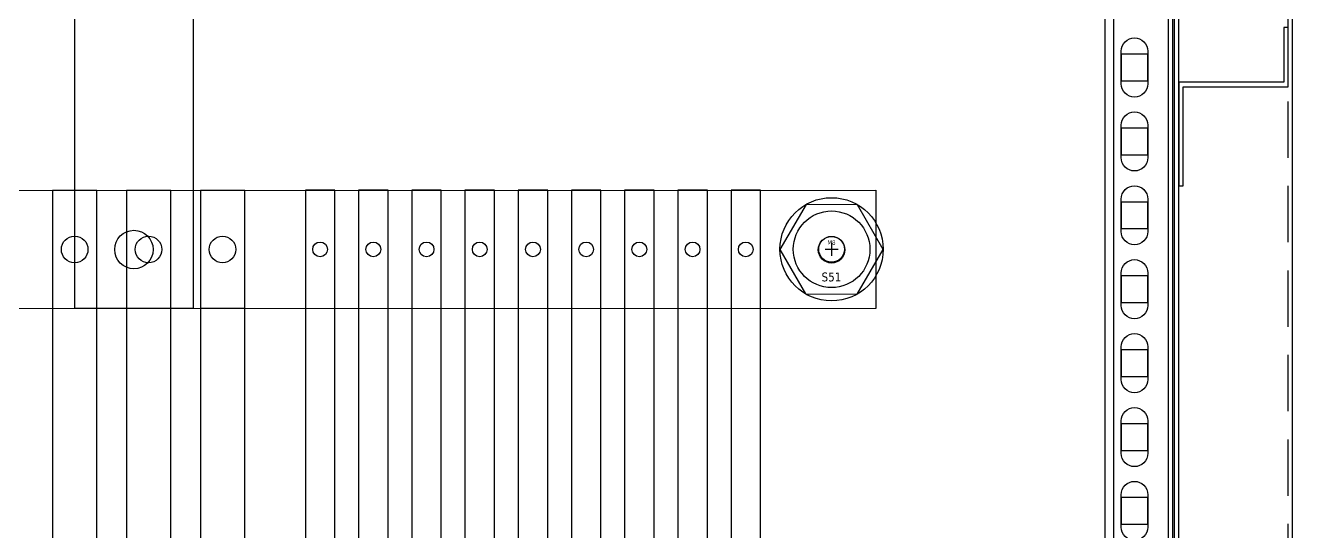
# Model space of a CAD drawing. Header units: millimetres. Extents: x 28713 to 59118, y -54378 to -19615.
# Drawn here: x 37926.2 to 38355, y -25599.9 to -25428.7 of the extents above; entities that cross this region are included whole.
import ezdxf

# ---------------------------------------------------------------- set-up
doc = ezdxf.new("R2010")
doc.units = ezdxf.units.MM
doc.header["$LTSCALE"] = 3
doc.linetypes.add('HIDDEN', pattern=[9.525, 6.35, -3.175])
doc.layers.add('@.VISIBLE', color=7, linetype='Continuous')
doc.styles.get("Standard").update_dxf_attribs({"font": 'arial.ttf'})

# ---------------------------------------------------------------- blocks, each defined once
blk = doc.blocks.new('ftgt5q3')
at = {"color": 252}
for p, q in [((37615.36, -25504.5), (37619.72, -25504.5)), ((37617.54, -25502.32), (37617.54, -25506.68))]:
    blk.add_line(p, q, dxfattribs=at)
at = {"color": 1}
blk.add_lwpolyline([(37608.9, -25489.33), (37600.08, -25504.54), (37608.72, -25519.57), (37626.18, -25519.67), (37635, -25504.6), (37626.36, -25489.43)], close=True, dxfattribs=at)
for radius in [17.46, 12.96, 4.37]:
    blk.add_circle((37617.54, -25504.5), radius, dxfattribs=at)
at = {"color": 1, "width": 30.0978, "attachment_point": 5}
for s, insert, char_height in [('{\\fTahoma|b0|i0|c0|p34;M8}', (37617.5, -25502.25), 1.5), ('{\\fTahoma|b0|i0|c0|p34;S51}', (37617.5, -25513.89), 3)]:
    blk.add_mtext(s, dxfattribs=dict(at, insert=insert, char_height=char_height))

msp = doc.modelspace()

# ---------------------------------------------------------------- linework, layer by layer
for points in [[(37454.95, -26217.91), (38354.95, -26217.91), (38354.95, -24717.91), (37454.95, -24717.91)], [(37494.95, -26177.91), (38314.95, -26177.91), (38314.95, -24757.91), (37494.95, -24757.91)], [(38305.95, -25438.41), (38296.95, -25438.41), (38296.95, -25447.41), (38305.95, -25447.41)], [(38305.95, -25463.41), (38296.95, -25463.41), (38296.95, -25472.41), (38305.95, -25472.41)], [(38305.95, -25488.41), (38296.95, -25488.41), (38296.95, -25497.41), (38305.95, -25497.41)], [(38305.95, -25513.41), (38296.95, -25513.41), (38296.95, -25522.41), (38305.95, -25522.41)], [(38305.95, -25538.41), (38296.95, -25538.41), (38296.95, -25547.41), (38305.95, -25547.41)], [(38305.95, -25563.41), (38296.95, -25563.41), (38296.95, -25572.41), (38305.95, -25572.41)], [(38305.95, -25588.41), (38296.95, -25588.41), (38296.95, -25597.41), (38305.95, -25597.41)]]:
    msp.add_lwpolyline(points, close=True)
at = {"linetype": 'HIDDEN'}
for points in [[(37456.45, -26216.41), (38353.45, -26216.41), (38353.45, -24719.41), (37456.45, -24719.41)], [(37493.45, -26179.41), (38316.45, -26179.41), (38316.45, -24756.41), (37493.45, -24756.41)]]:
    msp.add_lwpolyline(points, close=True, dxfattribs=at)
at = {"color": 151}
for points in [[(38316.45, -24729.41), (38296.45, -24729.41, 0.414214), (38291.45, -24734.41), (38291.45, -26201.41, 0.414214), (38296.45, -26206.41), (38316.45, -26206.41)], [(38305.95, -25437.41), (38305.95, -25448.41, -0.414214), (38301.45, -25452.91), (38301.45, -25452.91, -0.414214), (38296.95, -25448.41), (38296.95, -25437.41, -0.414214), (38301.45, -25432.91), (38301.45, -25432.91, -0.414214)], [(38305.95, -25462.41), (38305.95, -25473.41, -0.414214), (38301.45, -25477.91), (38301.45, -25477.91, -0.414214), (38296.95, -25473.41), (38296.95, -25462.41, -0.414214), (38301.45, -25457.91), (38301.45, -25457.91, -0.414214)], [(38305.95, -25487.41), (38305.95, -25498.41, -0.414214), (38301.45, -25502.91), (38301.45, -25502.91, -0.414214), (38296.95, -25498.41), (38296.95, -25487.41, -0.414214), (38301.45, -25482.91), (38301.45, -25482.91, -0.414214)], [(38305.95, -25512.41), (38305.95, -25523.41, -0.414214), (38301.45, -25527.91), (38301.45, -25527.91, -0.414214), (38296.95, -25523.41), (38296.95, -25512.41, -0.414214), (38301.45, -25507.91), (38301.45, -25507.91, -0.414214)], [(38305.95, -25537.41), (38305.95, -25548.41, -0.414214), (38301.45, -25552.91), (38301.45, -25552.91, -0.414214), (38296.95, -25548.41), (38296.95, -25537.41, -0.414214), (38301.45, -25532.91), (38301.45, -25532.91, -0.414214)], [(38305.95, -25562.41), (38305.95, -25573.41, -0.414214), (38301.45, -25577.91), (38301.45, -25577.91, -0.414214), (38296.95, -25573.41), (38296.95, -25562.41, -0.414214), (38301.45, -25557.91), (38301.45, -25557.91, -0.414214)], [(38305.95, -25587.41), (38305.95, -25598.41, -0.414214), (38301.45, -25602.91), (38301.45, -25602.91, -0.414214), (38296.95, -25598.41), (38296.95, -25587.41, -0.414214), (38301.45, -25582.91), (38301.45, -25582.91, -0.414214)]]:
    msp.add_lwpolyline(points, format="xyb", close=True, dxfattribs=at)
at = {"color": 6}
for points in [[(37495.45, -26177.41), (38314.45, -26177.41), (38314.45, -24758.41), (37495.45, -24758.41)], [(37496.95, -26175.91), (38312.95, -26175.91), (38312.95, -24759.91), (37496.95, -24759.91)], [(37515.45, -26157.41), (38294.45, -26157.41), (38294.45, -24778.41), (37515.45, -24778.41)]]:
    msp.add_lwpolyline(points, close=True, dxfattribs=at)
at = {"color": 1}
msp.add_lwpolyline([(38351.95, -25447.91), (38316.45, -25447.91), (38316.45, -25482.91), (38317.95, -25482.91), (38317.95, -25449.41), (38353.45, -25449.41), (38353.45, -25429.41), (38351.95, -25429.41)], close=True, dxfattribs=at)
at = {"color": 6}
msp.add_circle((38198.98, -25504.54), 4.5, dxfattribs=at)
at = {"layer": '@.VISIBLE', "color": 4}
for points in [[(37942.95, -25370.41), (37982.95, -25370.41), (37982.97, -25524.46), (37942.97, -25524.46)], [(37985.45, -25674.24), (38000.45, -25674.24), (38000.45, -25484.46), (37985.45, -25484.46)], [(38056.95, -25688.44), (38066.95, -25688.44), (38066.95, -25484.44), (38056.95, -25484.44)], [(38110.95, -25688.44), (38120.95, -25688.44), (38120.95, -25484.43), (38110.95, -25484.43)], [(38164.95, -25688.44), (38174.95, -25688.44), (38174.95, -25484.41), (38164.95, -25484.41)], [(37985.45, -25674.24), (38000.45, -25674.24), (38000.46, -25524.46), (37985.46, -25524.46)]]:
    msp.add_lwpolyline(points, close=True, dxfattribs=at)
at = {"layer": '@.VISIBLE', "color": 1}
for points in [[(37599.98, -25484.54), (38213.98, -25484.41), (38213.98, -25524.41), (37599.98, -25524.54)], [(37935.45, -25674.24), (37950.45, -25674.24), (37950.45, -25484.46), (37935.45, -25484.46)], [(38020.95, -25688.44), (38030.95, -25688.44), (38030.95, -25484.44), (38020.95, -25484.44)], [(38074.95, -25688.44), (38084.95, -25688.44), (38084.95, -25484.44), (38074.95, -25484.44)], [(38128.95, -25688.44), (38138.95, -25688.44), (38138.95, -25484.44), (38128.95, -25484.44)]]:
    msp.add_lwpolyline(points, close=True, dxfattribs=at)
at = {"layer": '@.VISIBLE', "color": 2}
for points in [[(37960.45, -25674.24), (37975.45, -25674.24), (37975.45, -25484.46), (37960.45, -25484.46)], [(38038.95, -25688.44), (38048.95, -25688.44), (38048.95, -25484.44), (38038.95, -25484.44)], [(38092.95, -25688.44), (38102.95, -25688.44), (38102.95, -25484.43), (38092.95, -25484.43)], [(38146.95, -25688.44), (38156.95, -25688.44), (38156.95, -25484.41), (38146.95, -25484.41)], [(37960.45, -25674.24), (37975.45, -25674.24), (37975.46, -25524.46), (37960.46, -25524.46)]]:
    msp.add_lwpolyline(points, close=True, dxfattribs=at)
at = {"layer": '@.VISIBLE', "color": 1}
for centre, radius in [((37942.92, -25504.45), 4.5), ((38025.95, -25504.45), 2.5), ((38079.95, -25504.45), 2.5), ((38133.95, -25504.45), 2.5)]:
    msp.add_circle(centre, radius, dxfattribs=at)
at = {"layer": '@.VISIBLE', "color": 4}
for centre, radius in [((37962.96, -25504.48), 6.5), ((37992.92, -25504.45), 4.5), ((38061.95, -25504.45), 2.5), ((38115.95, -25504.45), 2.5), ((38169.95, -25504.45), 2.5)]:
    msp.add_circle(centre, radius, dxfattribs=at)
at = {"layer": '@.VISIBLE', "color": 2}
for centre, radius in [((37967.92, -25504.45), 4.5), ((38043.95, -25504.44), 2.5), ((38097.95, -25504.44), 2.5), ((38151.95, -25504.44), 2.5)]:
    msp.add_circle(centre, radius, dxfattribs=at)

# ---------------------------------------------------------------- block references
msp.add_blockref('ftgt5q3', (581.44, 0.1))

doc.saveas('drawing.dxf')
